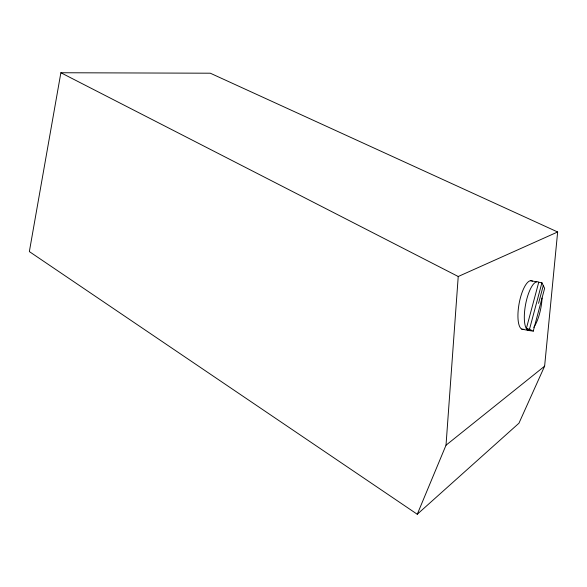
<?xml version="1.0" encoding="UTF-8"?>
<svg xmlns="http://www.w3.org/2000/svg" width="587" height="587" viewBox="0 0 587 587"><rect width="100%" height="100%" fill="white"/><g stroke="black" fill="none" stroke-linecap="round" stroke-linejoin="round"><path stroke-width="0.88" d="M417.262 514.256L446.017 445.21L458.227 276.506L557.65 231.982L544.619 366.171L518.959 423.198L417.262 514.256L29.35 251.588L60.879 72.744L210.3 73.206L557.65 231.982M533.245 331.163L544.626 288.312L541.918 282.765L538.749 282.222A24.83 7.829 -79.6 0 0 526.862 298.842A24.83 7.829 -79.6 0 0 526.334 328.603L528.043 330.393L533.245 331.163L529.511 329.248L526.334 328.603L538.749 282.222M529.511 329.248L541.918 282.765M538.536 303.362L543.276 285.553M446.017 445.21L544.619 366.171M530.421 280.711L536.745 281.797M521.748 329.109L528.043 330.393M526.334 328.603L530.098 330.518M60.879 72.744L458.227 276.506M542.065 298.042A24.83 7.829 -79.6 0 1 533.73 327.348M523.831 329.241A24.727 7.947 -79.6 0 1 519.047 303.941A24.727 7.947 -79.6 0 1 532.453 281.144"/></g></svg>
